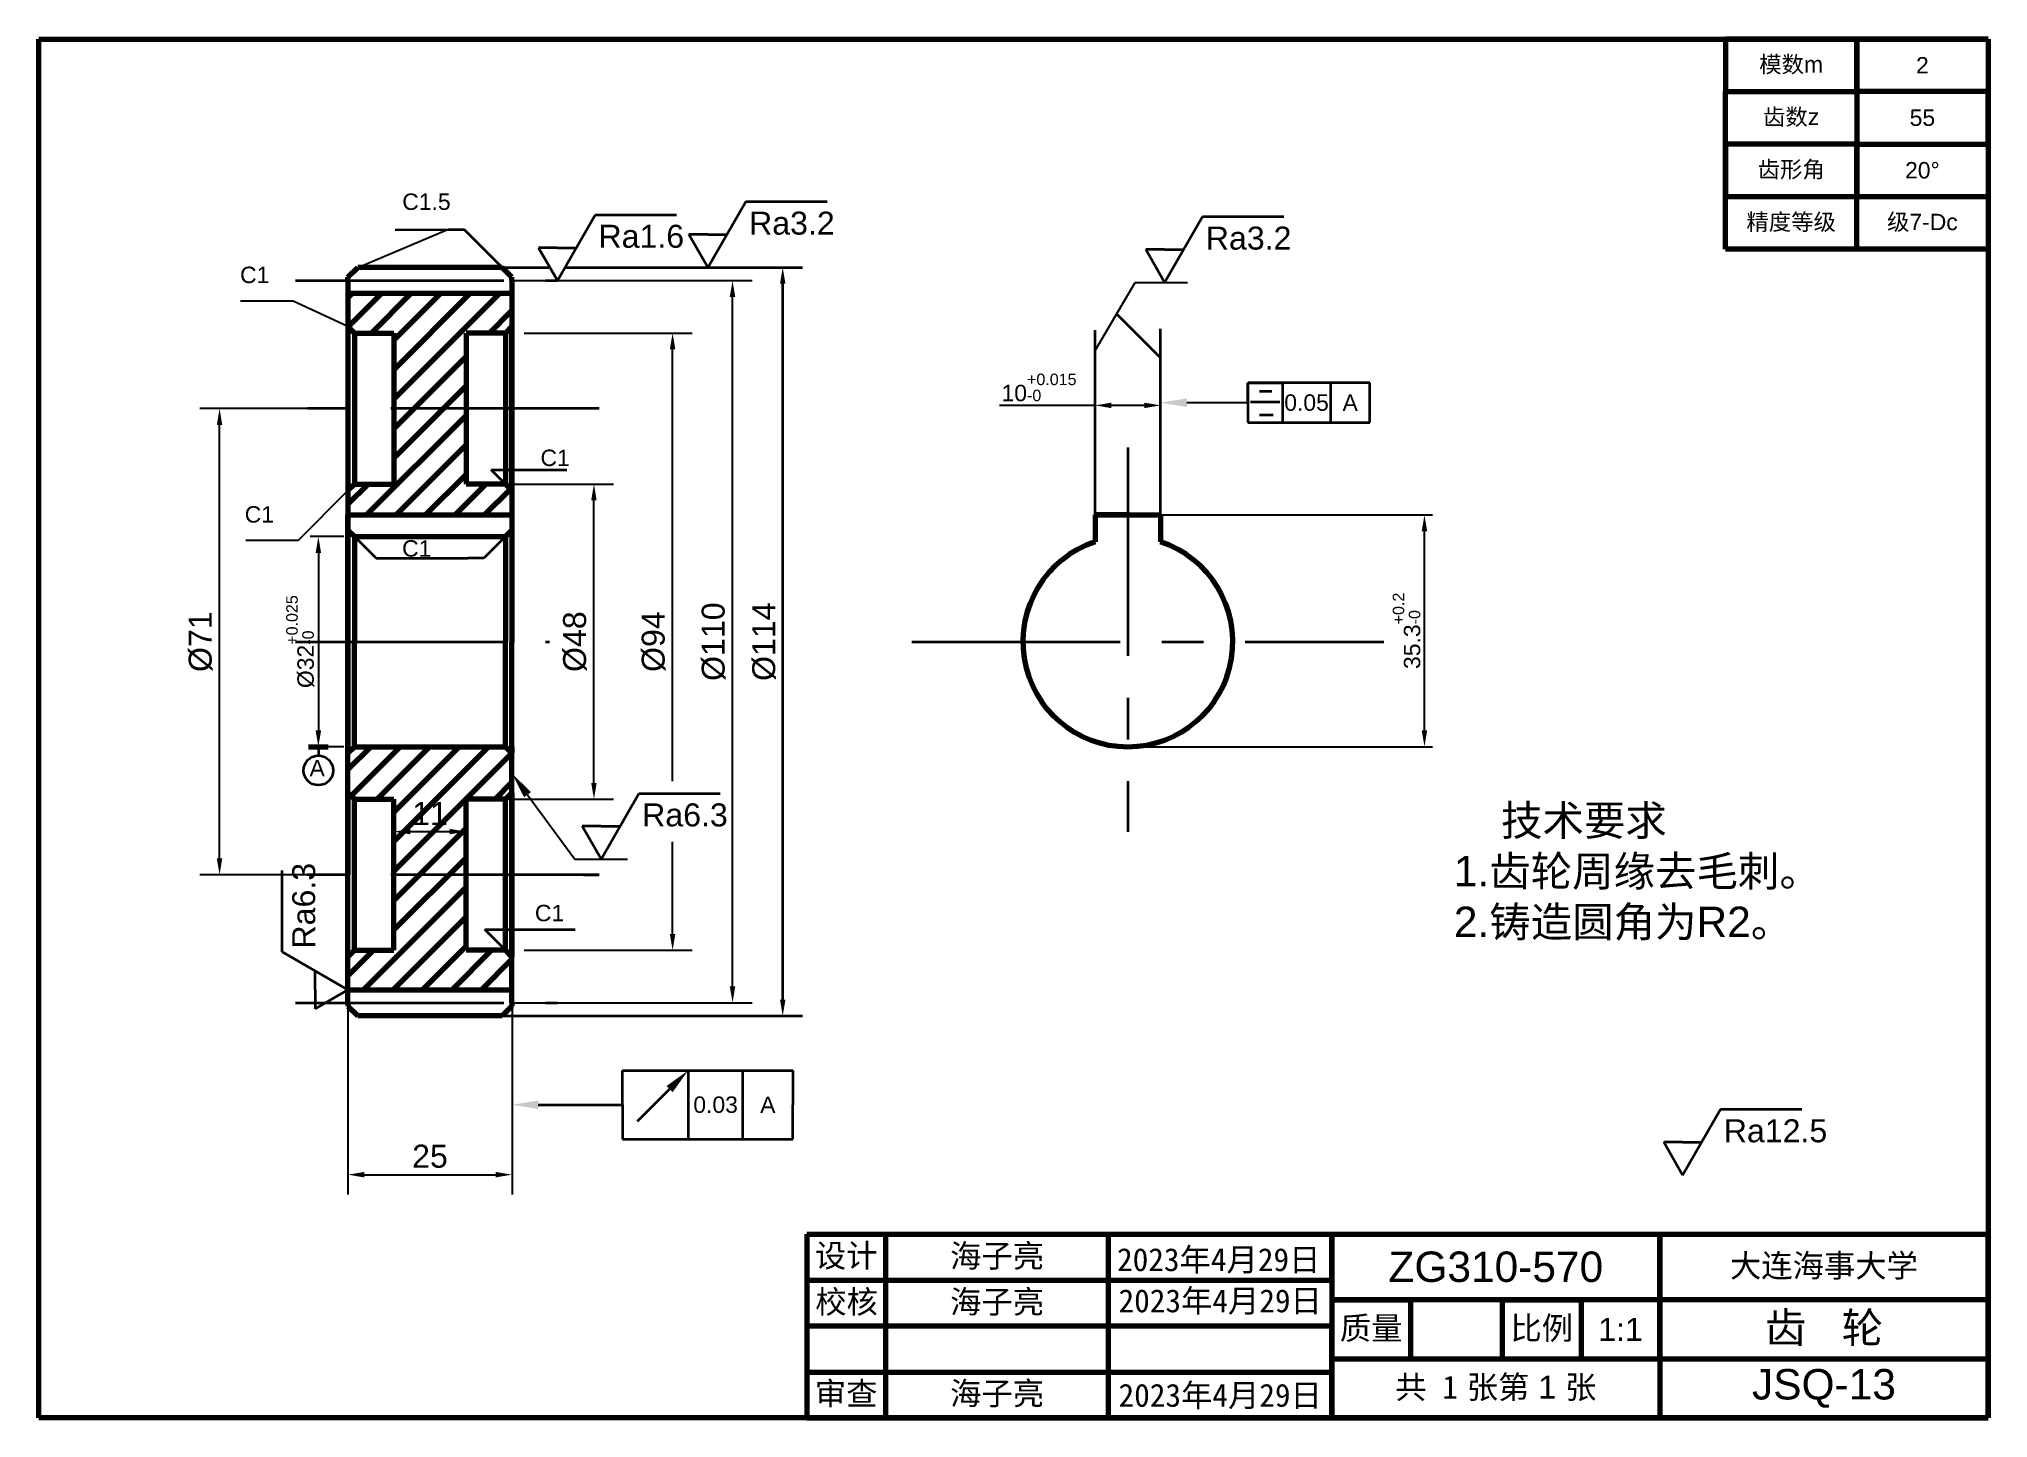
# Model space of a CAD drawing. Header units: millimetres. Extents: x 2396 to 2693, y 2124 to 2334.
import ezdxf
from ezdxf import colors
from ezdxf.entities.mleader import LeaderData, LeaderLine
from ezdxf.math import Vec2, Vec3

# ---------------------------------------------------------------- set-up
doc = ezdxf.new("R2010")
doc.units = ezdxf.units.MM
doc.linetypes.add('CENTER', pattern=[50.8, 31.75, -6.35, 6.35, -6.35])
for name, color, linetype, lineweight in [('中心线', 1, 'CENTER', 35), ('粗实线', 7, 'Continuous', 70), ('细实线', 3, 'Continuous', 35)]:
    doc.layers.add(name, color=color, linetype=linetype, lineweight=lineweight)
doc.styles.get("Standard").update_dxf_attribs({"font": 'arial.ttf'})
doc.dimstyles.new('公差', dxfattribs={"dimtxt": 2.5, "dimasz": 2.5, "dimexe": 1.25, "dimexo": 0.625, "dimtad": 1, "dimdec": 3, "dimdsep": 46, "dimtxsty": 'Standard', "dimcen": 2.5, "dimadec": 0, "dimazin": 0, "dimtol": 1, "dimtm": 1e-09, "dimtfac": 0.7, "dimtdec": 3, "dimtmove": 0, "dimatfit": 3, "dimfxl": 1, "dimarcsym": 0})
doc.dimstyles.new('副本 公差', dxfattribs={"dimtxt": 2.5, "dimasz": 2.5, "dimexe": 1.25, "dimexo": 0.625, "dimtad": 1, "dimdec": 3, "dimdsep": 46, "dimtxsty": 'Standard', "dimcen": 2.5, "dimadec": 0, "dimazin": 0, "dimtol": 1, "dimtm": 1e-09, "dimtfac": 0.7, "dimtdec": 3, "dimtmove": 0, "dimatfit": 3, "dimfxl": 1, "dimarcsym": 0})
doc.dimstyles.new('直径线性', dxfattribs={"dimtxt": 3.5, "dimasz": 2.5, "dimexe": 3, "dimexo": 0, "dimgap": 1, "dimtad": 1, "dimdec": 0, "dimdsep": 46, "dimtxsty": 'Standard', "dimcen": 2.5, "dimadec": 0, "dimazin": 0, "dimtfac": 1, "dimtdec": 0, "dimtmove": 0, "dimatfit": 0, "dimfxl": 1, "dimarcsym": 0})
doc.dimstyles.new('线性', dxfattribs={"dimtxt": 3.5, "dimasz": 2.5, "dimexe": 3, "dimexo": 0, "dimgap": 1, "dimtad": 1, "dimdec": 0, "dimdsep": 46, "dimtxsty": 'Standard', "dimcen": 2.5, "dimadec": 0, "dimazin": 0, "dimtfac": 1, "dimtdec": 0, "dimtmove": 0, "dimatfit": 0, "dimfxl": 1, "dimarcsym": 0})
pattern_1 = [(45, (-85.2767, 314.0576), (-2.245064, 2.245064), [])]

# ---------------------------------------------------------------- blocks, each defined once
blk = doc.blocks.new('*D29')
at = {"layer": 'Defpoints', "color": 0, "transparency": 16777216}
for p in [(2468.12, 2297.29), (2501.73, 2297.29), (2468.12, 2187.29)]:
    blk.add_point(p, dxfattribs=at)
at = {"layer": '细实线', "color": 0, "lineweight": -2, "transparency": 16777216}
for p, q in [((2468.12, 2297.29), (2504.73, 2297.29)), ((2501.73, 2189.79), (2501.73, 2294.79)), ((2468.12, 2187.29), (2504.73, 2187.29))]:
    blk.add_line(p, q, dxfattribs=at)
at = {"layer": '细实线', "color": 0, "transparency": 16777216}
for points in [[(2501.31, 2294.79), (2502.14, 2294.79), (2501.73, 2297.29)], [(2501.31, 2189.79), (2502.14, 2189.79), (2501.73, 2187.29)]]:
    blk.add_solid(points, dxfattribs=at)
at = {"layer": '细实线', "color": 0, "transparency": 16777216, "insert": (2498.84, 2242.29), "char_height": 3.5, "attachment_point": 5, "rotation": 90}
blk.add_mtext('%%c110', dxfattribs=at)
blk = doc.blocks.new('*D30')
at = {"layer": 'Defpoints', "color": 0, "transparency": 16777216}
for p in [(2467.12, 2266.29), (2480.61, 2266.29), (2467.12, 2218.29)]:
    blk.add_point(p, dxfattribs=at)
at = {"layer": '细实线', "color": 0, "lineweight": -2, "transparency": 16777216}
for p, q in [((2467.12, 2266.29), (2483.61, 2266.29)), ((2480.61, 2220.79), (2480.61, 2263.79)), ((2467.12, 2218.29), (2483.61, 2218.29))]:
    blk.add_line(p, q, dxfattribs=at)
at = {"layer": '细实线', "color": 0, "transparency": 16777216}
for points in [[(2480.19, 2263.79), (2481.02, 2263.79), (2480.61, 2266.29)], [(2480.19, 2220.79), (2481.02, 2220.79), (2480.61, 2218.29)]]:
    blk.add_solid(points, dxfattribs=at)
at = {"layer": '细实线', "color": 0, "transparency": 16777216, "insert": (2477.72, 2242.29), "char_height": 3.5, "attachment_point": 5, "rotation": 90}
blk.add_mtext('%%c48', dxfattribs=at)
blk = doc.blocks.new('*D31')
at = {"layer": 'Defpoints', "color": 0, "transparency": 16777216}
for p in [(2467.12, 2289.29), (2492.59, 2289.29), (2467.12, 2195.29)]:
    blk.add_point(p, dxfattribs=at)
at = {"layer": '细实线', "color": 0, "lineweight": -2, "transparency": 16777216}
for p, q in [((2469.99, 2289.29), (2495.59, 2289.29)), ((2492.59, 2221.05), (2492.59, 2286.79)), ((2492.59, 2197.79), (2492.59, 2211.79)), ((2469.99, 2195.29), (2495.59, 2195.29))]:
    blk.add_line(p, q, dxfattribs=at)
at = {"layer": '细实线', "color": 0, "transparency": 16777216}
for points in [[(2492.17, 2286.79), (2493.01, 2286.79), (2492.59, 2289.29)], [(2492.17, 2197.79), (2493.01, 2197.79), (2492.59, 2195.29)]]:
    blk.add_solid(points, dxfattribs=at)
at = {"layer": '细实线', "color": 0, "transparency": 16777216, "insert": (2489.7, 2242.29), "char_height": 3.5, "attachment_point": 5, "rotation": 90}
blk.add_mtext('%%c94', dxfattribs=at)
blk = doc.blocks.new('*D32')
at = {"layer": 'Defpoints', "color": 0, "transparency": 16777216}
for p in [(2423.56, 2277.79), (2443.12, 2277.79), (2443.12, 2206.79)]:
    blk.add_point(p, dxfattribs=at)
at = {"layer": '细实线', "color": 0, "lineweight": -2, "transparency": 16777216}
for p, q in [((2443.12, 2277.79), (2420.56, 2277.79)), ((2423.56, 2209.29), (2423.56, 2275.29)), ((2443.12, 2206.79), (2420.56, 2206.79))]:
    blk.add_line(p, q, dxfattribs=at)
at = {"layer": '细实线', "color": 0, "transparency": 16777216}
for points in [[(2423.14, 2275.29), (2423.97, 2275.29), (2423.56, 2277.79)], [(2423.14, 2209.29), (2423.97, 2209.29), (2423.56, 2206.79)]]:
    blk.add_solid(points, dxfattribs=at)
at = {"layer": '细实线', "color": 0, "transparency": 16777216, "insert": (2420.67, 2242.29), "char_height": 3.5, "attachment_point": 5, "rotation": 90}
blk.add_mtext('%%c71', dxfattribs=at)
blk = doc.blocks.new('*D33')
at = {"layer": 'Defpoints', "color": 0, "transparency": 16777216}
for p in [(2461.12, 2213.36), (2450.12, 2206.79), (2461.12, 2206.79)]:
    blk.add_point(p, dxfattribs=at)
at = {"layer": '细实线', "color": 0, "lineweight": -2, "transparency": 16777216}
for p, q in [((2450.12, 2206.79), (2450.12, 2216.36)), ((2461.12, 2206.79), (2461.12, 2216.36)), ((2452.62, 2213.36), (2458.62, 2213.36))]:
    blk.add_line(p, q, dxfattribs=at)
at = {"layer": '细实线', "color": 0, "transparency": 16777216}
for points in [[(2452.62, 2213.78), (2452.62, 2212.95), (2450.12, 2213.36)], [(2458.62, 2213.78), (2458.62, 2212.95), (2461.12, 2213.36)]]:
    blk.add_solid(points, dxfattribs=at)
at = {"layer": '细实线', "color": 0, "transparency": 16777216, "insert": (2455.62, 2216.12), "char_height": 3.5, "attachment_point": 5}
blk.add_mtext('11', dxfattribs=at)
blk = doc.blocks.new('*D25')
at = {"layer": 'Defpoints', "color": 0, "transparency": 16777216}
for p in [(2443.12, 2187.29), (2468.12, 2187.29), (2468.12, 2161.12)]:
    blk.add_point(p, dxfattribs=at)
at = {"layer": '细实线', "color": 0, "lineweight": -2, "transparency": 16777216}
for p, q in [((2443.12, 2187.29), (2443.12, 2158.12)), ((2468.12, 2187.29), (2468.12, 2158.12)), ((2445.62, 2161.12), (2465.62, 2161.12))]:
    blk.add_line(p, q, dxfattribs=at)
at = {"layer": '细实线', "color": 0, "transparency": 16777216}
for points in [[(2445.62, 2161.54), (2445.62, 2160.7), (2443.12, 2161.12)], [(2465.62, 2161.54), (2465.62, 2160.7), (2468.12, 2161.12)]]:
    blk.add_solid(points, dxfattribs=at)
at = {"layer": '细实线', "color": 0, "transparency": 16777216, "insert": (2455.62, 2163.91), "char_height": 3.5, "attachment_point": 5}
blk.add_mtext('25', dxfattribs=at)
blk = doc.blocks.new('*D26')
at = {"layer": 'Defpoints', "color": 0, "transparency": 16777216}
for p in [(2561.96, 2261.59), (2607.16, 2261.59), (2561.96, 2226.29)]:
    blk.add_point(p, dxfattribs=at)
at = {"layer": '细实线', "color": 0, "lineweight": -2, "transparency": 16777216}
for p, q in [((2562.59, 2261.59), (2608.41, 2261.59)), ((2607.16, 2228.79), (2607.16, 2259.09)), ((2562.59, 2226.29), (2608.41, 2226.29))]:
    blk.add_line(p, q, dxfattribs=at)
at = {"layer": '细实线', "color": 0, "transparency": 16777216}
for points in [[(2606.75, 2259.09), (2607.58, 2259.09), (2607.16, 2261.59)], [(2606.75, 2228.79), (2607.58, 2228.79), (2607.16, 2226.29)]]:
    blk.add_solid(points, dxfattribs=at)
at = {"layer": '细实线', "color": 0, "transparency": 16777216, "insert": (2604.44, 2243.94), "char_height": 2.5, "attachment_point": 5, "rotation": 90}
blk.add_mtext('35.3{\\H1.75;\\S+0.2^ -0;}', dxfattribs=at)
blk = doc.blocks.new('*D27')
at = {"layer": 'Defpoints', "color": 0, "transparency": 16777216}
for p in [(2566.96, 2278.27), (2556.96, 2261.59), (2566.96, 2261.59)]:
    blk.add_point(p, dxfattribs=at)
at = {"layer": '细实线', "color": 0, "lineweight": -2, "transparency": 16777216}
for p, q in [((2556.96, 2278.27), (2542.4, 2278.27)), ((2556.96, 2262.21), (2556.96, 2279.52)), ((2564.46, 2278.27), (2559.46, 2278.27)), ((2566.96, 2262.21), (2566.96, 2279.52))]:
    blk.add_line(p, q, dxfattribs=at)
at = {"layer": '细实线', "color": 0, "transparency": 16777216}
for points in [[(2559.46, 2278.69), (2559.46, 2277.85), (2556.96, 2278.27)], [(2564.46, 2278.69), (2564.46, 2277.85), (2566.96, 2278.27)]]:
    blk.add_solid(points, dxfattribs=at)
at = {"layer": '细实线', "color": 0, "transparency": 16777216, "insert": (2548.43, 2280.99), "char_height": 2.5, "attachment_point": 5}
blk.add_mtext('10{\\H1.75;\\S+0.015^ -0;}', dxfattribs=at)
blk = doc.blocks.new('_None')
blk = doc.blocks.new('粗糙度')
at = {"layer": '细实线'}
for p, q in [((0, 0), (5.78, 10.01)), ((5.78, 10.01), (18.18, 10.01)), ((0, 5), (-2.89, 5)), ((0, 0), (-2.89, 5)), ((0, 5), (2.89, 5))]:
    blk.add_line(p, q, dxfattribs=at)
blk.add_attdef('粗糙度', (6.27, 4.99), '', height=3.5, dxfattribs=at)
blk = doc.blocks.new('*D28')
at = {"layer": 'Defpoints', "color": 0, "transparency": 16777216}
for p in [(2443.12, 2258.29), (2438.61, 2226.29), (2443.12, 2226.29)]:
    blk.add_point(p, dxfattribs=at)
at = {"layer": '细实线', "color": 0, "lineweight": -2, "transparency": 16777216}
for p, q in [((2442.49, 2258.29), (2437.36, 2258.29)), ((2438.61, 2255.79), (2438.61, 2228.79)), ((2442.49, 2226.29), (2437.36, 2226.29))]:
    blk.add_line(p, q, dxfattribs=at)
at = {"layer": '细实线', "color": 0, "transparency": 16777216}
for points in [[(2438.19, 2255.79), (2439.03, 2255.79), (2438.61, 2258.29)], [(2438.19, 2228.79), (2439.03, 2228.79), (2438.61, 2226.29)]]:
    blk.add_solid(points, dxfattribs=at)
at = {"layer": '细实线', "color": 0, "transparency": 16777216, "insert": (2435.86, 2242.29), "char_height": 2.5, "attachment_point": 5, "rotation": 90}
blk.add_mtext('%%c32{\\H1.75;\\S+0.025^ -0;}', dxfattribs=at)
blk = doc.blocks.new('1')
at = {"layer": '粗实线'}
for q in [(1.5, 0), (0, 0), (0, 0)]:
    blk.add_line((-1.5, 0), q, dxfattribs=at)
at = {"layer": '细实线'}
blk.add_line((0, 0), (0, -1.34), dxfattribs=at)
blk.add_circle((0, -3.61), 2.26, dxfattribs=at)
at = {"layer": '细实线', "insert": (-1.34, -2), "char_height": 2.5, "attachment_point": 1}
blk.add_mtext('A', dxfattribs=at)
blk = doc.blocks.new('2')
at = {"layer": '细实线'}
for p, q in [((16.84, 0), (16.84, 5.22)), ((16.84, 5.22), (42.78, 5.22)), ((16.84, 5.22), (26.85, 5.22)), ((26.85, 5.22), (26.85, -5.22)), ((35.2, -5.22), (35.2, 5.22)), ((42.78, 5.22), (42.78, 0)), ((16.84, 0), (16.84, -5.22)), ((42.78, -5.22), (42.78, 0)), ((16.84, -5.22), (42.78, -5.22)), ((26.85, -5.22), (35.2, -5.22))]:
    blk.add_line(p, q, dxfattribs=at)
at = {"layer": '细实线', "char_height": 2.5, "attachment_point": 5}
for s, width, insert in [('0.03', 8.3538, (31.03, 0)), ('A', 7.5791, (38.99, 0))]:
    blk.add_mtext_dynamic_manual_height_columns(s, width=width, gutter_width=12.5, heights=[0], dxfattribs=dict(at, insert=insert))
at = {"layer": '细实线'}
ml = blk.add_multileader_mtext('Standard', dxfattribs=at)
ml.set_content('', color=256)
ml.set_leader_properties()
ml.build(insert=Vec2(0, 0))
ml.multileader.update_dxf_attribs({"has_dogleg": 0})
ctx = ml.context
ctx.base_point, ctx.plane_origin = Vec3(15.08, -2.55), Vec3(26.85, 5.22)
ctx.text_align_type = 2
notes = []
notes.append((ctx, [(0, (1, 1, 0), (27.08, -2.55), (-1, 0), 8, [(0, [(26.85, 5.22)], 0, [])])]))
ctx.mtext.insert, ctx.mtext.alignment, ctx.mtext.flow_direction = Vec3(17.08, -0.55), 3, 5
ml = blk.add_multileader_mtext('Standard', dxfattribs=at)
ml.set_content('', color=256)
ml.set_leader_properties()
ml.build(insert=Vec2(0, 0))
ml.multileader.update_dxf_attribs({"has_dogleg": 0})
ctx = ml.context
ctx.base_point = Vec3(16.84, 0)
notes.append((ctx, [(0, (1, 1, 0), (8.84, 0), (1, 0), 8, [(0, [(0, 0)], 0, [])])]))
ctx.mtext.insert, ctx.mtext.flow_direction = Vec3(18.84, 2), 5
for ctx, leaders in notes:
    for number, flags, end, landing, length, lines in leaders:
        leader = LeaderData()
        leader.index, (leader.has_last_leader_line, leader.has_dogleg_vector, leader.attachment_direction) = number, flags
        leader.last_leader_point, leader.dogleg_vector, leader.dogleg_length = Vec3(end), Vec3(landing), length
        for number, points, colour, breaks in lines:
            line = LeaderLine()
            line.index, line.vertices, line.color, line.breaks = number, Vec3.list(points), colors.encode_raw_color(colour), breaks
            leader.lines.append(line)
        ctx.leaders.append(leader)

msp = doc.modelspace()

# ---------------------------------------------------------------- hatches: boundary and pattern name
at = {"layer": '粗实线'}
h = msp.add_hatch(dxfattribs=at)
h.set_pattern_fill('ANSI31', color=3)
h.set_pattern_definition(pattern_1)
h.paths.add_polyline_path([(2461.116, 2277.7859), (2450.116, 2277.7859), (2450.116, 2266.2859), (2444.116, 2266.2859), (2443.116, 2265.2859), (2443.116, 2261.5859), (2468.116, 2261.5859), (2468.116, 2265.2859), (2467.116, 2266.2859), (2461.116, 2266.2859)])
h.paths.add_polyline_path([(2461.116, 2289.2859), (2467.116, 2289.2859), (2468.116, 2290.2859), (2468.116, 2295.2859), (2443.116, 2295.2859), (2443.116, 2290.2859), (2444.116, 2289.2859), (2450.116, 2289.2859), (2450.116, 2277.7859), (2461.116, 2277.7859)])
h = msp.add_hatch(dxfattribs=at)
h.set_pattern_fill('ANSI31', color=3)
h.set_pattern_definition(pattern_1)
h.paths.add_polyline_path([(2461.116, 2206.7859), (2450.116, 2206.7859), (2450.116, 2195.2859), (2444.116, 2195.2859), (2443.116, 2194.2859), (2443.116, 2189.2859), (2468.116, 2189.2859), (2468.116, 2194.2859), (2467.116, 2195.2859), (2461.116, 2195.2859)])
h.paths.add_polyline_path([(2468.116, 2225.2859), (2467.116, 2226.2859), (2444.116, 2226.2859), (2443.116, 2225.2859), (2443.116, 2219.2859), (2444.116, 2218.2859), (2450.116, 2218.2859), (2450.116, 2206.7859), (2461.116, 2206.7859), (2461.116, 2218.2859), (2467.116, 2218.2859), (2468.116, 2219.2859)])
h.paths.add_polyline_path([(2452.3573, 2212.1269), (2459.0815, 2212.1269), (2459.0815, 2219.8163), (2452.3573, 2219.8163)], flags=24)

# ---------------------------------------------------------------- linework, layer by layer
at = {"layer": '中心线'}
for p, q in [((2435.1212, 2297.2859), (2475.0295, 2297.2859)), ((2481.4183, 2277.7859), (2434.6502, 2277.7859)), ((2561.9639, 2271.8577), (2561.9639, 2213.3287)), ((2435.1397, 2242.2859), (2473.8573, 2242.2859)), ((2435.1397, 2242.2859), (2473.8573, 2242.2859)), ((2529.0258, 2242.2859), (2600.9476, 2242.2859)), ((2481.4183, 2206.7859), (2434.6502, 2206.7859)), ((2478.9929, 2206.7859), (2481.4183, 2206.7859)), ((2435.1212, 2187.2859), (2475.0295, 2187.2859))]:
    msp.add_line(p, q, dxfattribs=at)
at = {"layer": '粗实线'}
for p, q in [((2396.0397, 2334.0657), (2693.0397, 2334.0657)), ((2396.0397, 2124.0657), (2396.0397, 2334.0657)), ((2673.0397, 2334.0657), (2653.0397, 2334.0657)), ((2653.0397, 2334.0657), (2653.0397, 2326.0657)), ((2693.0397, 2334.0657), (2673.0397, 2334.0657)), ((2673.0397, 2334.0657), (2673.0397, 2326.0657)), ((2673.0397, 2326.0657), (2673.0397, 2334.0657)), ((2693.0397, 2334.0657), (2683.0397, 2334.0657)), ((2693.0397, 2334.0657), (2693.0397, 2124.0657)), ((2653.0397, 2310.0657), (2653.0397, 2326.0657)), ((2653.0397, 2326.0657), (2673.0397, 2326.0657)), ((2673.0397, 2326.0657), (2673.0397, 2318.0657)), ((2693.0397, 2326.0657), (2673.0397, 2326.0657)), ((2673.0397, 2326.0657), (2673.0397, 2310.0657)), ((2693.0397, 2318.0657), (2693.0397, 2326.0657)), ((2673.0397, 2318.0657), (2653.0397, 2318.0657)), ((2653.0397, 2318.0657), (2653.0397, 2310.0657)), ((2673.0397, 2318.0657), (2693.0397, 2318.0657)), ((2673.0397, 2310.0657), (2673.0397, 2318.0657)), ((2653.0397, 2302.0657), (2653.0397, 2310.0657)), ((2653.0397, 2310.0657), (2673.0397, 2310.0657)), ((2673.0397, 2310.0657), (2693.0397, 2310.0657)), ((2673.0397, 2302.0657), (2673.0397, 2310.0657)), ((2693.0397, 2310.0657), (2693.0397, 2302.0657)), ((2673.0397, 2302.0657), (2653.0397, 2302.0657)), ((2693.0397, 2302.0657), (2673.0397, 2302.0657)), ((2443.116, 2297.7859), (2444.616, 2299.2859)), ((2466.616, 2299.2859), (2444.616, 2299.2859)), ((2468.116, 2297.7859), (2466.616, 2299.2859)), ((2443.116, 2297.2859), (2443.116, 2297.7859)), ((2443.116, 2297.2859), (2443.116, 2242.2859)), ((2468.116, 2297.2859), (2468.116, 2297.7859)), ((2468.116, 2297.2859), (2468.116, 2242.2859)), ((2468.116, 2297.2859), (2468.116, 2295.2859)), ((2468.116, 2295.2859), (2443.116, 2295.2859)), ((2443.116, 2290.2859), (2444.116, 2289.2859)), ((2468.116, 2290.2859), (2467.116, 2289.2859)), ((2468.116, 2289.2859), (2468.116, 2290.2859)), ((2444.116, 2289.2859), (2450.116, 2289.2859)), ((2444.116, 2289.2859), (2444.116, 2266.2859)), ((2450.116, 2289.2859), (2450.116, 2266.2859)), ((2467.116, 2289.2859), (2461.116, 2289.2859)), ((2461.116, 2289.2859), (2461.116, 2266.2859)), ((2467.116, 2289.2859), (2467.116, 2266.2859)), ((2468.116, 2265.2859), (2468.116, 2289.2859)), ((2468.116, 2265.2859), (2468.116, 2288.2859)), ((2468.116, 2265.2859), (2468.116, 2276.7859)), ((2443.116, 2265.2859), (2444.116, 2266.2859)), ((2444.116, 2266.2859), (2450.116, 2266.2859)), ((2467.116, 2266.2859), (2461.116, 2266.2859)), ((2468.116, 2265.2859), (2467.116, 2266.2859)), ((2468.116, 2266.2859), (2468.116, 2265.2859)), ((2443.116, 2258.2859), (2443.116, 2261.5859)), ((2443.116, 2261.5859), (2468.116, 2261.5859)), ((2556.9639, 2261.5859), (2556.9639, 2257.4846)), ((2561.9639, 2261.5859), (2556.9639, 2261.5859)), ((2556.9639, 2261.5859), (2566.9639, 2261.5859)), ((2566.9639, 2261.5859), (2566.9639, 2257.4846)), ((2443.116, 2258.2859), (2443.116, 2259.2859)), ((2443.116, 2259.2859), (2444.116, 2258.2859)), ((2443.116, 2242.2859), (2443.116, 2258.2859)), ((2444.116, 2258.2859), (2467.116, 2258.2859)), ((2444.116, 2258.2859), (2444.116, 2242.2859)), ((2468.116, 2259.2859), (2467.116, 2258.2859)), ((2467.116, 2258.2859), (2467.116, 2242.2859)), ((2468.116, 2258.2859), (2468.116, 2259.2859)), ((2443.116, 2187.2859), (2443.116, 2242.2859)), ((2443.116, 2242.2859), (2443.116, 2226.2859)), ((2444.116, 2226.2859), (2444.116, 2242.2859)), ((2467.116, 2226.2859), (2467.116, 2242.2859)), ((2468.116, 2187.2859), (2468.116, 2242.2859)), ((2443.116, 2226.2859), (2443.116, 2225.2859)), ((2443.116, 2225.2859), (2444.116, 2226.2859)), ((2444.116, 2226.2859), (2467.116, 2226.2859)), ((2468.116, 2225.2859), (2467.116, 2226.2859)), ((2468.116, 2226.2859), (2468.116, 2225.2859)), ((2443.116, 2219.2859), (2444.116, 2218.2859)), ((2468.116, 2219.2859), (2467.116, 2218.2859)), ((2468.116, 2218.2859), (2468.116, 2219.2859)), ((2468.116, 2219.2859), (2468.116, 2195.2859)), ((2468.116, 2219.2859), (2468.116, 2196.2859)), ((2468.116, 2219.2859), (2468.116, 2207.7859)), ((2443.116, 2218.2859), (2443.116, 2206.7859)), ((2444.116, 2218.2859), (2450.116, 2218.2859)), ((2444.116, 2195.2859), (2444.116, 2218.2859)), ((2450.116, 2195.2859), (2450.116, 2218.2859)), ((2467.116, 2218.2859), (2461.116, 2218.2859)), ((2461.116, 2195.2859), (2461.116, 2218.2859)), ((2467.116, 2195.2859), (2467.116, 2218.2859)), ((2443.116, 2206.7859), (2443.116, 2206.7859)), ((2443.116, 2194.2859), (2444.116, 2195.2859)), ((2444.116, 2195.2859), (2450.116, 2195.2859)), ((2467.116, 2195.2859), (2461.116, 2195.2859)), ((2468.116, 2194.2859), (2467.116, 2195.2859)), ((2468.116, 2195.2859), (2468.116, 2194.2859)), ((2443.116, 2187.2859), (2443.116, 2189.2859)), ((2443.116, 2189.2859), (2468.116, 2189.2859)), ((2443.116, 2187.2859), (2443.116, 2186.7859)), ((2443.116, 2186.7859), (2444.616, 2185.2859)), ((2468.116, 2186.7859), (2466.616, 2185.2859)), ((2468.116, 2187.2859), (2468.116, 2186.7859)), ((2466.616, 2185.2859), (2444.616, 2185.2859)), ((2513.0397, 2152.0657), (2513.0397, 2124.0657)), ((2513.0397, 2152.0657), (2693.0397, 2152.0657)), ((2513.0397, 2152.0657), (2513.0397, 2145.0657)), ((2513.0397, 2152.0657), (2525.0397, 2152.0657)), ((2525.0397, 2152.0657), (2525.0397, 2124.0657)), ((2559.0397, 2124.0657), (2559.0397, 2152.0657)), ((2559.0397, 2152.0657), (2593.0397, 2152.0657)), ((2593.0397, 2145.0657), (2593.0397, 2152.0657)), ((2593.0397, 2152.0657), (2593.0397, 2145.0657)), ((2593.0397, 2152.0657), (2593.0397, 2124.0657)), ((2643.0397, 2142.0657), (2643.0397, 2152.0657)), ((2643.0397, 2152.0657), (2643.0397, 2124.0657)), ((2693.0397, 2124.0657), (2693.0397, 2152.0657)), ((2693.0397, 2152.0657), (2693.0397, 2142.0657)), ((2513.0397, 2145.0657), (2593.0397, 2145.0657)), ((2593.0397, 2145.0657), (2593.0397, 2138.0657)), ((2693.0397, 2142.0657), (2593.0397, 2142.0657)), ((2593.0397, 2142.0657), (2593.0397, 2133.0657)), ((2593.0397, 2142.0657), (2605.0397, 2142.0657)), ((2605.0397, 2142.0657), (2605.0397, 2133.0657)), ((2619.0397, 2133.0657), (2619.0397, 2142.0657)), ((2619.0397, 2142.0657), (2631.0397, 2142.0657)), ((2631.0397, 2142.0657), (2631.0397, 2133.0657)), ((2643.0397, 2133.0657), (2643.0397, 2142.0657)), ((2593.0397, 2138.0657), (2513.0397, 2138.0657)), ((2513.0397, 2138.0657), (2513.0397, 2131.0657)), ((2593.0397, 2124.0657), (2593.0397, 2138.0657)), ((2593.0397, 2133.0657), (2593.0397, 2133.0657)), ((2593.0397, 2133.0657), (2693.0397, 2133.0657)), ((2605.0397, 2133.0657), (2619.0397, 2133.0657)), ((2631.0397, 2133.0657), (2643.0397, 2133.0657)), ((2513.0397, 2131.0657), (2593.0397, 2131.0657)), ((2593.0397, 2131.0657), (2593.0397, 2124.0657)), ((2693.0397, 2124.0657), (2396.0397, 2124.0657)), ((2513.0397, 2124.0657), (2693.0397, 2124.0657)), ((2525.0397, 2124.0657), (2559.0397, 2124.0657))]:
    msp.add_line(p, q, dxfattribs=at)
msp.add_arc((2561.9639, 2242.2859), 16, 108.209957, 71.790043, dxfattribs=at)
at = {"layer": '细实线'}
for p, q in [((2460.9023, 2304.9996), (2458.3297, 2304.9996)), ((2466.616, 2299.2859), (2460.9023, 2304.9996)), ((2466.616, 2299.2859), (2473.8748, 2299.2859)), ((2466.616, 2299.2859), (2473.8748, 2299.2859)), ((2476.1842, 2299.2859), (2512.3742, 2299.2859)), ((2509.3742, 2187.7859), (2509.3742, 2296.7859)), ((2566.9639, 2285.4975), (2560.2542, 2292.2072)), ((2566.9639, 2261.5859), (2566.9639, 2289.9263)), ((2556.9639, 2261.5859), (2556.9639, 2289.7104)), ((2580.269, 2280.6855), (2580.269, 2281.6855)), ((2580.269, 2281.6855), (2580.269, 2280.6855)), ((2598.82, 2281.6855), (2580.269, 2281.6855)), ((2580.269, 2281.6855), (2585.5233, 2281.6855)), ((2585.5233, 2281.6855), (2585.5233, 2275.6855)), ((2592.8674, 2281.6855), (2592.8674, 2275.6855)), ((2598.82, 2275.6855), (2598.82, 2281.6855)), ((2580.269, 2279.6855), (2580.269, 2280.6855)), ((2580.269, 2280.6855), (2580.269, 2278.6855)), ((2580.269, 2278.6855), (2580.269, 2279.6855)), ((2580.269, 2278.6855), (2580.269, 2276.6855)), ((2580.6529, 2278.8194), (2585.1367, 2278.8194)), ((2582.0445, 2280.4414), (2583.8998, 2280.4414)), ((2580.269, 2276.6855), (2580.269, 2275.6855)), ((2580.269, 2275.6855), (2598.82, 2275.6855)), ((2582.0445, 2276.8111), (2584.1317, 2276.8111)), ((2585.5233, 2275.6855), (2590.7801, 2275.6855)), ((2467.116, 2266.2859), (2464.97, 2268.4319)), ((2464.97, 2268.4319), (2476.4906, 2268.4319)), ((2444.116, 2258.2859), (2447.4207, 2254.9812)), ((2467.116, 2258.2859), (2463.8113, 2254.9812)), ((2447.4207, 2254.9812), (2461.3934, 2254.9812)), ((2463.8113, 2254.9812), (2461.3934, 2254.9812)), ((2467.116, 2195.2859), (2463.9603, 2198.4416)), ((2463.9603, 2198.4416), (2477.7586, 2198.4416)), ((2466.616, 2185.2859), (2512.3742, 2185.2859))]:
    msp.add_line(p, q, dxfattribs=at)
for points in [[(2508.9575, 2296.7859), (2509.7908, 2296.7859), (2509.3742, 2299.2859)], [(2508.9575, 2187.7859), (2509.7908, 2187.7859), (2509.3742, 2185.2859)]]:
    msp.add_solid(points, dxfattribs=at)

# ---------------------------------------------------------------- block references
at = {"layer": '粗实线'}
msp.add_blockref('粗糙度', (2646.5079, 2161.0647), dxfattribs=at).add_auto_attribs({'粗糙度': 'Ra12.5'})
at = {"layer": '细实线'}
for p, values in [((2497.9775, 2299.2859), {'粗糙度': 'Ra3.2'}), ((2475.0295, 2297.2859), {'粗糙度': 'Ra1.6'}), ((2567.5737, 2297.0068), {'粗糙度': 'Ra3.2'}), ((2481.6854, 2209.1685), {'粗糙度': 'Ra6.3'})]:
    msp.add_blockref('粗糙度', p, dxfattribs=at).add_auto_attribs(values)
for name, p in [('1', (2438.609, 2226.2859)), ('2', (2468.116, 2171.7664))]:
    msp.add_blockref(name, p, dxfattribs=at)
at = {"layer": '细实线', "rotation": 89.9999999999999}
msp.add_blockref('粗糙度', (2443.116, 2189.2859), dxfattribs=at).add_auto_attribs({'粗糙度': 'Ra6.3'})

# ---------------------------------------------------------------- texts
at = {"layer": '粗实线'}
for s, width, gutter_width, heights, insert, char_height, attachment_point in [('模数m', 20, 12.5, [0], (2663.0397, 2330.0657), 2.5, 5), ('2 ', 20, 12.5, [0], (2683.0397, 2330.0657), 2.5, 5), ('齿数z', 20, 12.5, [0], (2663.0397, 2322.0657), 2.5, 5), ('55', 20, 12.5, [0], (2683.0397, 2322.0657), 2.5, 5), ('齿形角', 20, 12.5, [0], (2663.0397, 2314.0657), 2.5, 5), ('20%%D', 20, 12.5, [0], (2683.0397, 2314.0657), 2.5, 5), ('精度等级', 20, 12.5, [0], (2663.0397, 2306.0657), 2.5, 5), ('级7-Dc', 20, 12.5, [0], (2683.0397, 2306.0657), 2.5, 5), ('    技术要求\\P1.齿轮周缘去毛刺。\\P2.铸造圆角为R2。', 60.969263, 23.154, [35.4889], (2611.6429, 2217.3756), 4.6308, 1), ('{\\fSimSun|b0|i0|c134|p2;设计}', 12, 17.5, [0], (2519.0397, 2148.6016), 3.5, 5), ('{\\fSimSun|b0|i0|c134|p2;海子亮}', 34, 17.5, [0], (2542.0397, 2148.5657), 3.5, 5), ('{\\fSimSun|b0|i0|c134|p2;2023年4月29日}', 34, 17.5, [0], (2575.8124, 2147.9888), 3.5, 5), ('ZG310-570', 50, 23.154, [0], (2618.0397, 2147.0657), 4.6308, 5), ('{\\fSimSun|b0|i0|c134|p2;大连海事大学}', 50, 17.5, [0], (2668.0397, 2147.0657), 3.5, 5), ('{\\fSimSun|b0|i0|c134|p2;校核}', 12.124356, 17.5, [0], (2519.1019, 2141.5657), 3.5, 5), ('{\\fSimSun|b0|i0|c134|p2;海子亮}', 34, 17.5, [0], (2542.0397, 2141.5755), 3.5, 5), ('{\\fSimSun|b0|i0|c134|p2;2023年4月29日}', 34, 17.5, [0], (2576.0397, 2141.722), 3.5, 5), ('{\\fSimSun|b0|i0|c134|p2;质量}', 12, 17.5, [0], (2599.0397, 2137.5657), 3.5, 5), ('{\\fSimSun|b0|i0|c134|p2;比例}', 12, 17.5, [0], (2625.0397, 2137.5657), 3.5, 5), ('1:1', 12, 17.5, [0], (2637.0397, 2137.5657), 3.5, 5), ('齿   轮', 50, 23.154, [0], (2668.0397, 2137.5657), 4.6308, 5), ('{\\fSimSun|b0|i0|c134|p2;审查}', 12, 17.5, [0], (2519.0397, 2127.6016), 3.5, 5), ('{\\fSimSun|b0|i0|c134|p2;海子亮}', 34, 17.5, [0], (2542.0397, 2127.6212), 3.5, 5), ('{\\fSimSun|b0|i0|c134|p2;2023年4月29日}', 34, 17.5, [0], (2576.0397, 2127.3325), 3.5, 5), ('{\\fSimSun|b0|i0|c134|p2;共 1} {\\fSimSun|b0|i0|c134|p2;张第} 1 {\\fSimSun|b0|i0|c134|p2;张}', 50, 17.5, [0], (2618.0397, 2128.5657), 3.5, 5), ('JSQ-13', 50, 23.154, [0], (2668.0397, 2128.5657), 4.6308, 5)]:
    msp.add_mtext_dynamic_manual_height_columns(s, width=width, gutter_width=gutter_width, heights=heights, dxfattribs=dict(at, insert=insert, char_height=char_height, attachment_point=attachment_point))
at = {"layer": '细实线', "char_height": 2.5}
for s, width, insert, attachment_point in [('C1.5', 6.934346, (2451.3953, 2310.5428), 1), ('C1', 6.559644, (2426.687, 2299.396), 1), ('0.05', 7.34414, (2589.1953, 2278.6855), 5), ('A', 5.952619, (2595.8437, 2278.6855), 5), ('C1', 4.243032, (2472.4597, 2271.5345), 1), ('C1', 8.151839, (2427.3902, 2262.9217), 1), ('C1', 10.017015, (2451.3764, 2257.7399), 1), ('C1', 6.151517, (2471.6071, 2202.2121), 1)]:
    msp.add_mtext_dynamic_manual_height_columns(s, width=width, gutter_width=12.5, heights=[0], dxfattribs=dict(at, insert=insert, attachment_point=attachment_point))
at = {"layer": '细实线', "insert": (2506.5393, 2242.2859), "char_height": 3.5, "attachment_point": 5, "rotation": 90}
msp.add_mtext('%%c114', dxfattribs=at)

# ---------------------------------------------------------------- dimensions: what is measured, and where the dimension line sits
at = {"layer": '细实线'}
for base, p1, p2, dimstyle, override, picture, middle in [((2501.7275, 2297.2859), (2468.116, 2187.2859), (2468.116, 2297.2859), '直径线性', {"dimpost": '%%c<>'}, '*D29', (2498.8427, 2242.2859)), ((2492.5894, 2289.2859), (2467.116, 2195.2859), (2467.116, 2289.2859), '直径线性', {"dimpost": '%%c<>'}, '*D31', (2489.7045, 2242.2859)), ((2423.5562, 2277.7859), (2443.116, 2206.7859), (2443.116, 2277.7859), '直径线性', {"dimpost": '%%c<>'}, '*D32', (2420.6713, 2242.2859)), ((2480.6057, 2266.2859), (2467.116, 2218.2859), (2467.116, 2266.2859), '直径线性', {"dimpost": '%%c<>'}, '*D30', (2477.7208, 2242.2859)), ((2607.1629, 2261.5859), (2561.9639, 2226.2859), (2561.9639, 2261.5859), '副本 公差', {"dimtp": 0.2}, '*D26', (2604.437, 2243.9359)), ((2438.609, 2226.2859), (2443.116, 2258.2859), (2443.116, 2226.2859), '公差', {"dimpost": '%%c<>', "dimtp": 0.025}, '*D28', (2435.8551, 2242.2859))]:
    dim = msp.add_linear_dim(base=base, p1=p1, p2=p2, angle=90, dimstyle=dimstyle, override=override, dxfattribs=at)
    dim.commit()
    dim.dimension.update_dxf_attribs({"geometry": picture, "text_midpoint": middle})
dim = msp.add_linear_dim(base=(2566.9639, 2278.2688), p1=(2556.9639, 2261.5859), p2=(2566.9639, 2261.5859), dimstyle='副本 公差', override={"dimjust": 2, "dimtp": 0.015}, dxfattribs=at)
dim.commit()
dim.dimension.update_dxf_attribs({"geometry": '*D27', "text_midpoint": (2548.4309, 2278.2688), "dimtype": 160})
dim = msp.add_linear_dim(base=(2461.116, 2213.3648), p1=(2450.116, 2206.7859), p2=(2461.116, 2206.7859), angle=180, dimstyle='线性', dxfattribs=at)
dim.commit()
dim.dimension.update_dxf_attribs({"geometry": '*D33', "text_midpoint": (2455.616, 2216.122)})
dim = msp.add_linear_dim(base=(2468.116, 2161.1212), p1=(2443.116, 2187.2859), p2=(2468.116, 2187.2859), dimstyle='线性', dxfattribs=at)
dim.commit()
dim.dimension.update_dxf_attribs({"geometry": '*D25', "text_midpoint": (2455.616, 2163.9082)})

# ---------------------------------------------------------------- leaders
ml = msp.add_multileader_mtext('Standard', dxfattribs=at)
ml.set_content('', color=256)
ml.set_leader_properties()
ml.set_arrow_properties(name='NONE')
ml.build(insert=Vec2(0, 0))
ctx = ml.context
ctx.base_point, ctx.plane_origin = Vec3(2458.3297, 2304.9996), Vec3(2444.616, 2299.2859)
notes = []
notes.append((ctx, [(0, (1, 1, 0), (2450.3297, 2304.9996), (1, 0), 8, [(1, [(2444.616, 2299.2859), (2458.2056, 2304.9996)], 0, [])])]))
ctx.mtext.insert, ctx.mtext.rotation, ctx.mtext.flow_direction = Vec3(2460.3297, 2306.9996), 6.28318531, 5
ml = msp.add_multileader_mtext('Standard', dxfattribs=at)
ml.set_content('', color=256)
ml.set_leader_properties()
ml.set_arrow_properties(name='NONE')
ml.build(insert=Vec2(0, 0))
ctx = ml.context
ctx.base_point, ctx.plane_origin = Vec3(2571.0777, 2297.0068), Vec3(2556.9639, 2286.6141)
notes.append((ctx, [(0, (1, 1, 0), (2563.0777, 2297.0068), (1, 0), 8, [(0, [(2556.9639, 2286.6141)], 0, [])])]))
ctx.mtext.insert, ctx.mtext.rotation, ctx.mtext.flow_direction = Vec3(2573.0777, 2299.0068), 6.28318531, 5
ml = msp.add_multileader_mtext('Standard', dxfattribs=at)
ml.set_content('', color=256)
ml.set_leader_properties()
ml.set_arrow_properties(name='NONE')
ml.build(insert=Vec2(0, 0))
ctx = ml.context
ctx.base_point, ctx.plane_origin = Vec3(2422.7604, 2294.1528), Vec3(2443.116, 2290.2859)
ctx.text_align_type = 2
notes.append((ctx, [(0, (1, 1, 0), (2434.7604, 2294.1528), (-1, 0), 8, [(0, [(2443.116, 2290.2859)], 0, [])])]))
ctx.mtext.insert, ctx.mtext.rotation, ctx.mtext.alignment, ctx.mtext.flow_direction = Vec3(2424.7604, 2296.1528), 6.28318531, 3, 5
ml = msp.add_multileader_mtext('Standard', dxfattribs=at)
ml.set_content('', color=256)
ml.set_leader_properties()
ml.build(insert=Vec2(0, 0))
ml.multileader.update_dxf_attribs({"has_dogleg": 0})
ctx = ml.context
ctx.base_point, ctx.plane_origin = Vec3(2580.269, 2278.6855), Vec3(2566.9639, 2278.6855)
notes.append((ctx, [(0, (1, 1, 0), (2572.269, 2278.6855), (1, 0), 8, [(0, [(2566.9639, 2278.6855)], 0, [])])]))
ctx.mtext.insert, ctx.mtext.flow_direction = Vec3(2582.269, 2280.6855), 5
ml = msp.add_multileader_mtext('Standard', dxfattribs=at)
ml.set_content('', color=256)
ml.set_leader_properties()
ml.set_arrow_properties(name='NONE')
ml.build(insert=Vec2(0, 0))
ctx = ml.context
ctx.base_point, ctx.plane_origin = Vec3(2423.5421, 2257.712), Vec3(2443.116, 2265.2859)
ctx.text_align_type = 2
notes.append((ctx, [(0, (1, 1, 0), (2435.5421, 2257.712), (-1, 0), 8, [(0, [(2443.116, 2265.2859)], 0, [])])]))
ctx.mtext.insert, ctx.mtext.rotation, ctx.mtext.alignment, ctx.mtext.flow_direction = Vec3(2425.5421, 2259.712), 6.28318531, 3, 5
ml = msp.add_multileader_mtext('Standard', dxfattribs=at)
ml.set_content('', color=256)
ml.set_leader_properties()
ml.build(insert=Vec2(0, 0))
ctx = ml.context
ctx.base_point, ctx.plane_origin = Vec3(2485.7125, 2209.1685), Vec3(2468.116, 2222.211)
notes.append((ctx, [(0, (1, 1, 0), (2477.7125, 2209.1685), (1, 0), 8, [(0, [(2468.116, 2222.211)], 0, [])])]))
ctx.mtext.insert, ctx.mtext.rotation, ctx.mtext.flow_direction = Vec3(2487.7125, 2211.1685), 6.28318531, 5
for ctx, leaders in notes:
    for number, flags, end, landing, length, lines in leaders:
        leader = LeaderData()
        leader.index, (leader.has_last_leader_line, leader.has_dogleg_vector, leader.attachment_direction) = number, flags
        leader.last_leader_point, leader.dogleg_vector, leader.dogleg_length = Vec3(end), Vec3(landing), length
        for number, points, colour, breaks in lines:
            line = LeaderLine()
            line.index, line.vertices, line.color, line.breaks = number, Vec3.list(points), colors.encode_raw_color(colour), breaks
            leader.lines.append(line)
        ctx.leaders.append(leader)

doc.saveas('drawing.dxf')
